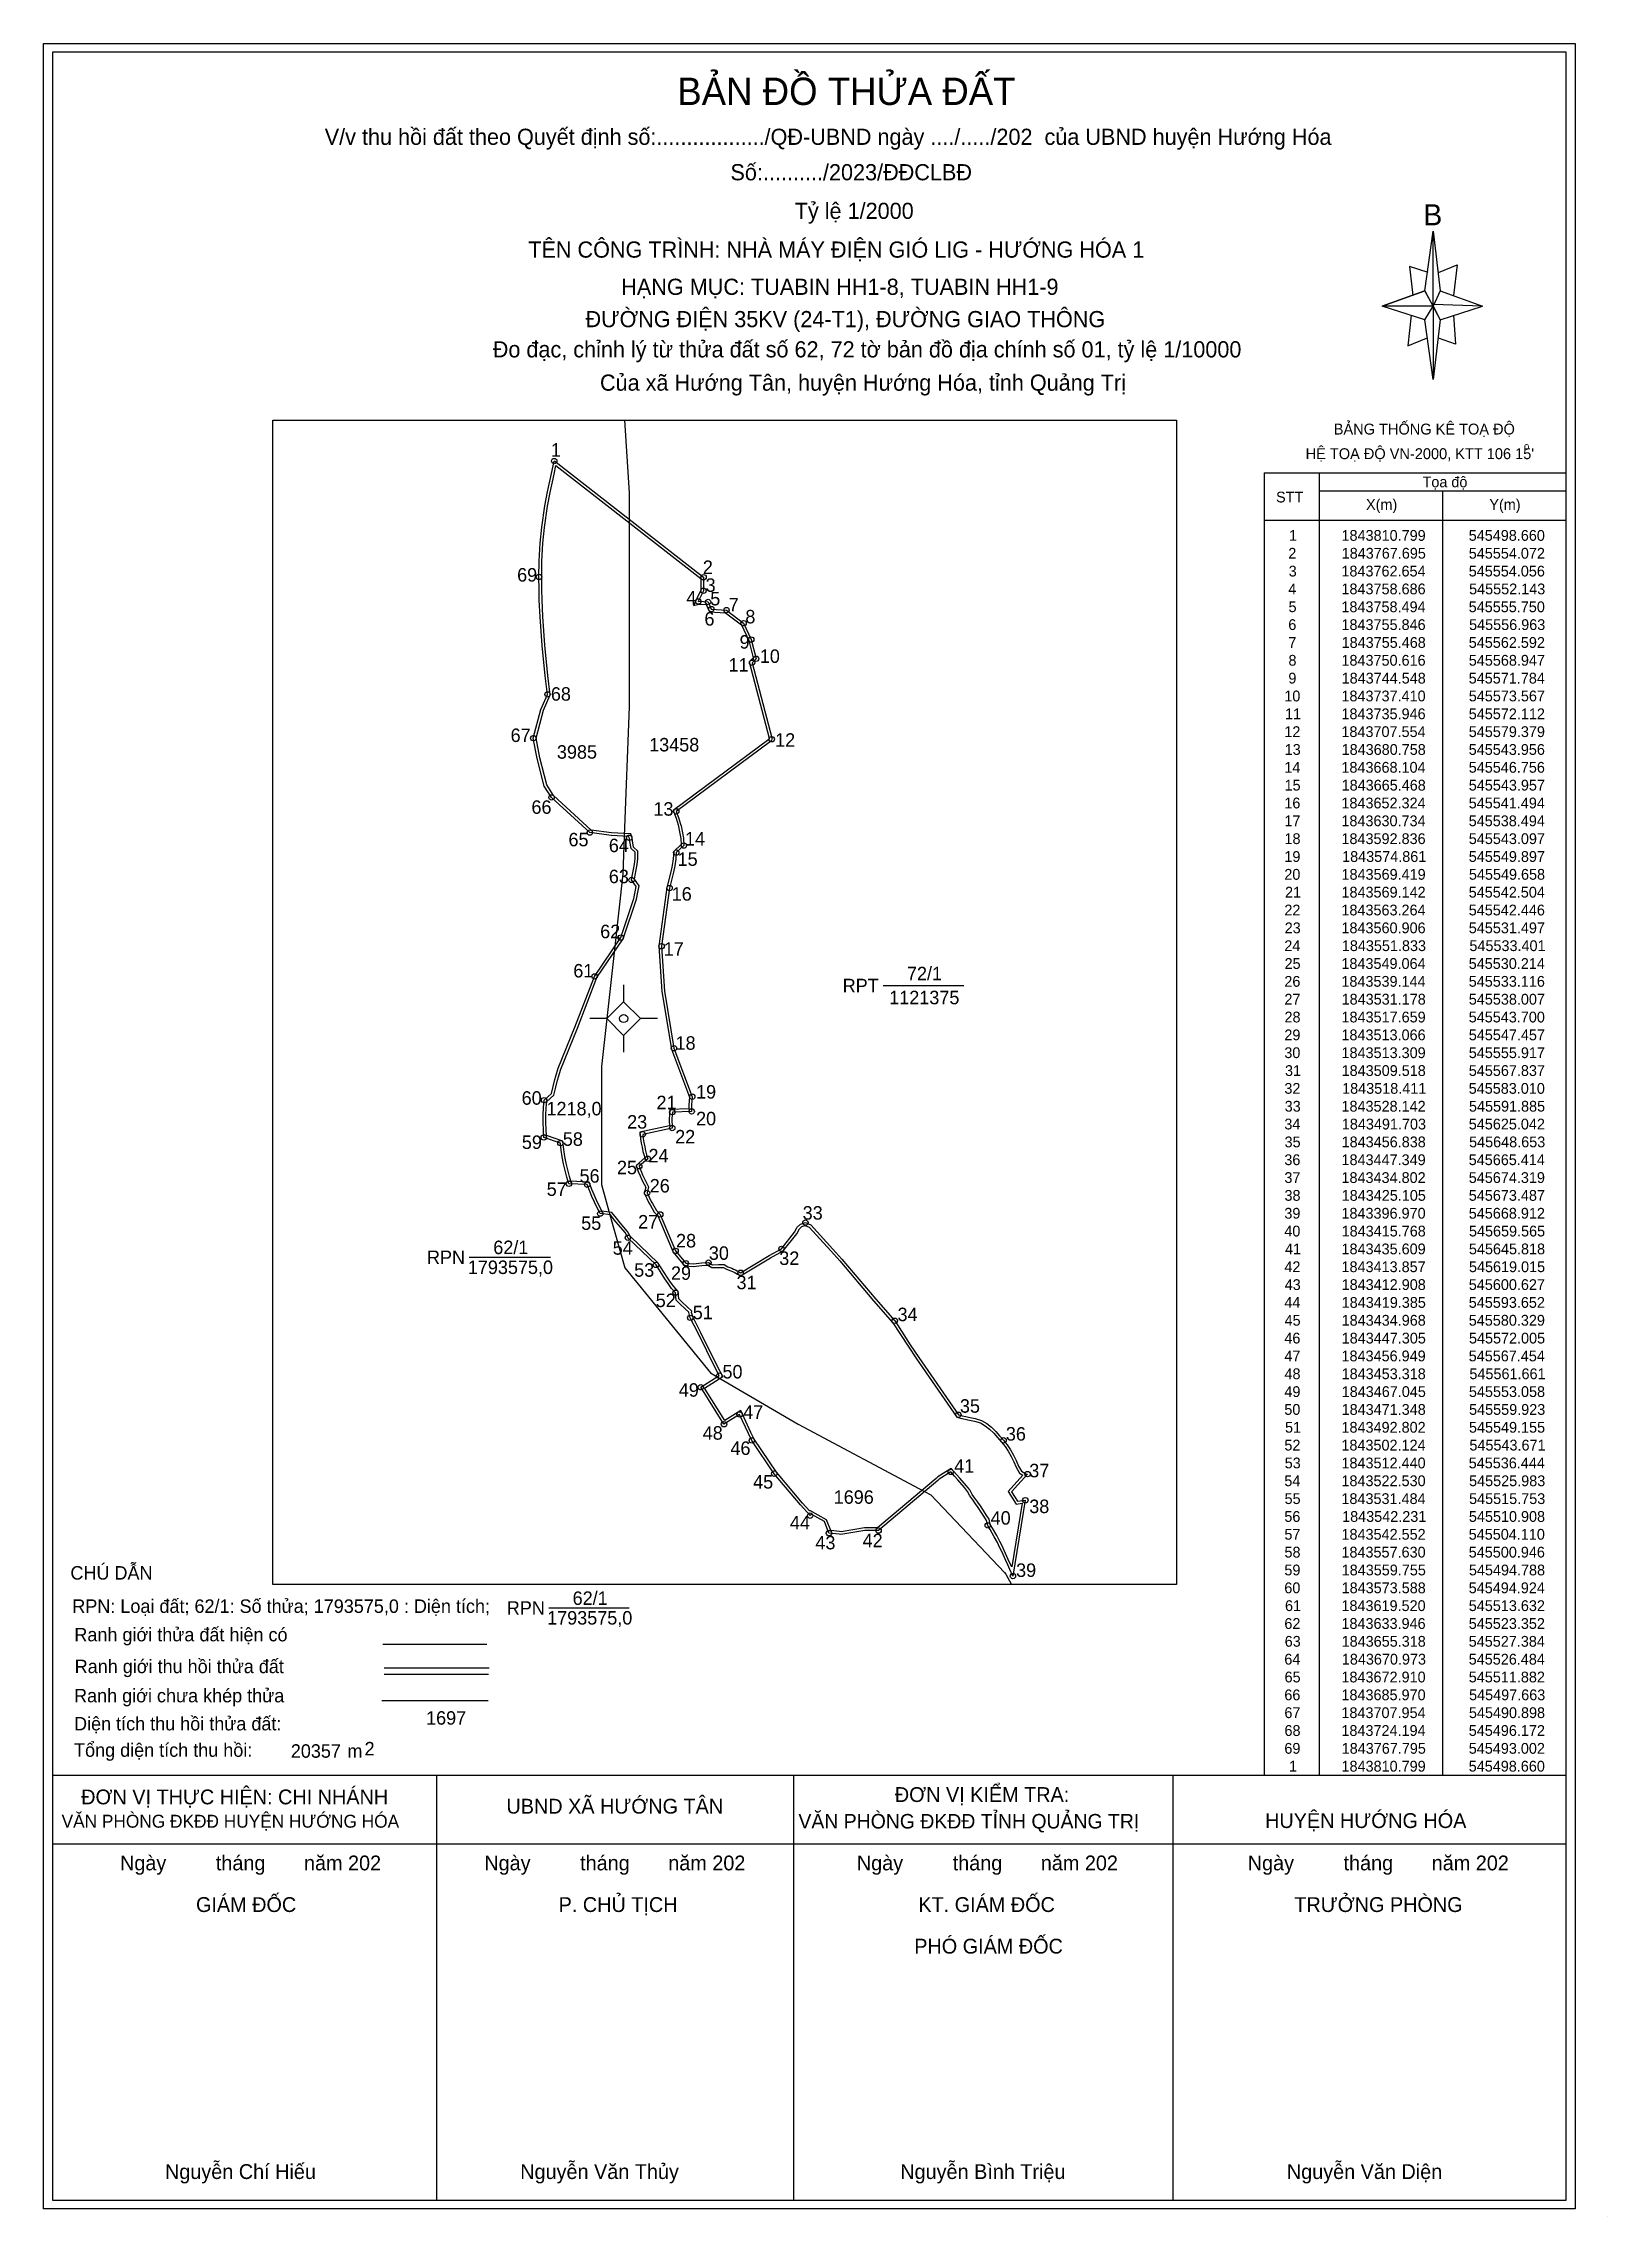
# Model space of a CAD drawing. Extents: x 545309 to 545890, y 1843159 to 1843966.
import ezdxf

# ---------------------------------------------------------------- set-up
doc = ezdxf.new("R2010")
doc.units = 0
for name, color, linetype in [('Level 10', 7, 'Continuous'), ('Level 11', 7, 'Continuous'), ('Level 13', 7, 'Continuous'), ('Level 16', 7, 'Continuous'), ('Level 2', 7, 'Continuous'), ('Level 20', 7, 'Continuous'), ('Level 30', 7, 'Continuous'), ('Level 4', 7, 'Continuous'), ('Level 5', 7, 'Continuous'), ('Level 59', 7, 'Continuous'), ('Level 6', 7, 'Continuous')]:
    doc.layers.add(name, color=color, linetype=linetype)

msp = doc.modelspace()

# ---------------------------------------------------------------- linework, layer by layer
at = {"layer": 'Level 10'}
msp.add_lwpolyline([(545524.74, 1843825.95), (545526.48, 1843799.04), (545526.48, 1843789.19), (545526.48, 1843751.4), (545526.48, 1843719.56), (545524.64, 1843671.54), (545524.1, 1843657.57), (545521.11, 1843630.62), (545516.16, 1843586.03), (545516.16, 1843542.32), (545519.34, 1843531.04), (545524.89, 1843511.32), (545556.67, 1843472.38), (545560.63, 1843470.06), (545589.23, 1843453.3), (545636.13, 1843428.32), (545638.48, 1843427.07), (545665.71, 1843398.27), (545666.28, 1843397.66), (545668.4, 1843393.85)], dxfattribs=at)
at = {"layer": 'Level 11'}
for p, q in [((545524.43, 1843616.38), (545524.43, 1843610.13)), ((545524.43, 1843610.13), (545518.18, 1843603.88)), ((545530.68, 1843603.88), (545524.43, 1843610.13)), ((545518.18, 1843603.88), (545511.93, 1843603.88)), ((545518.18, 1843603.88), (545524.43, 1843597.63)), ((545524.43, 1843597.63), (545530.68, 1843603.88)), ((545536.93, 1843603.88), (545530.68, 1843603.88)), ((545524.43, 1843597.63), (545524.43, 1843591.38))]:
    msp.add_line(p, q, dxfattribs=at)
msp.add_circle((545524.43, 1843603.88), 1.5, dxfattribs=at)
at = {"layer": 'Level 13'}
for p, q in [((545620.73, 1843616.14), (545650.62, 1843616.14)), ((545467.08, 1843515.27), (545497.26, 1843515.27)), ((545496.68, 1843385.12), (545526.53, 1843385.12))]:
    msp.add_line(p, q, dxfattribs=at)
at = {"layer": 'Level 16'}
for points in [[(545394.28, 1843825.95), (545729.59, 1843825.95), (545729.59, 1843393.85), (545394.28, 1843393.85)], [(545672.62, 1843434.41), (545667.13, 1843428.32), (545668.67, 1843425.96), (545670.1, 1843423.7), (545672.29, 1843423.96), (545668.45, 1843400.34), (545667.88, 1843401.52), (545667.12, 1843403.16), (545665.64, 1843406.51), (545664.84, 1843408.18), (545664, 1843409.83), (545662.87, 1843411.98), (545661.36, 1843414.69), (545660.5, 1843416.14), (545660.06, 1843418.04), (545658.99, 1843419.74), (545657.97, 1843421.29), (545656.84, 1843422.97), (545655.87, 1843424.35), (545654.78, 1843425.85), (545653.72, 1843427.26), (545652.85, 1843428.94), (545651.63, 1843430.46), (545649.24, 1843433.3), (545648.01, 1843434.7), (545645.99, 1843436.9), (545640.97, 1843433.74), (545640.38, 1843433.22), (545618.65, 1843414.86), (545613.86, 1843414.83), (545605.12, 1843413.39), (545604.58, 1843413.53), (545601.33, 1843413.84), (545599.75, 1843417.89), (545593.55, 1843421.35), (545593.44, 1843421.14), (545590.86, 1843424.08), (545581.13, 1843435.57), (545572.87, 1843447.82), (545571.6, 1843450.27), (545567.89, 1843458.4), (545561.98, 1843454.7), (545554.44, 1843466.73), (545561.25, 1843471), (545559.36, 1843474.47), (545552.99, 1843487.53), (545550.09, 1843493.16), (545549.65, 1843494.8), (545549.75, 1843495.34), (545547.83, 1843497), (545546.21, 1843498.49), (545544.9, 1843499.8), (545544.64, 1843502.54), (545543.01, 1843504.38), (545541.76, 1843506.09), (545540.55, 1843507.85), (545537.22, 1843513.08), (545526.8, 1843523.13), (545525.89, 1843524.89), (545523.1, 1843528.09), (545521.71, 1843529.82), (545520.1, 1843531.95), (545516.39, 1843532.41), (545515.53, 1843534.02), (545514.51, 1843536.11), (545513.55, 1843538.23), (545512.66, 1843540.38), (545511.61, 1843543.2), (545504.87, 1843543.52), (545504.34, 1843545.29), (545503.69, 1843547.74), (545503.14, 1843550.19), (545502.65, 1843552.71), (545502.25, 1843555.22), (545501.86, 1843558.37), (545495.75, 1843560.48), (545495.63, 1843562.56), (545495.57, 1843565.3), (545495.59, 1843568.03), (545495.71, 1843570.77), (545495.89, 1843573.11), (545498.55, 1843575.5), (545499.2, 1843578.43), (545499.86, 1843581), (545500.2, 1843582.21), (545501.11, 1843585.07), (545507.29, 1843600.26), (545514.53, 1843619.06), (545524.26, 1843633.5), (545529.19, 1843648.18), (545529.73, 1843650.75), (545530.16, 1843653.15), (545528.44, 1843655.56), (545528.71, 1843657.1), (545529.12, 1843659.03), (545529.42, 1843661.1), (545529.65, 1843663.1), (545529.7, 1843664.13), (545529.69, 1843666.05), (545528.13, 1843667.48), (545527.77, 1843669.84), (545527.53, 1843670.92), (545527.45, 1843671.24), (545527.09, 1843672.43), (545519.86, 1843672.76), (545512.33, 1843673.85), (545498.43, 1843686.62), (545495.87, 1843690.59), (545493.37, 1843700.59), (545491.92, 1843707.92), (545494.64, 1843718.31), (545497.2, 1843724.04), (545496.33, 1843731.19), (545495.19, 1843742.45), (545494.41, 1843753.06), (545494.13, 1843759.24), (545494.03, 1843763.01), (545494, 1843767.79), (545494.11, 1843773.54), (545494.47, 1843780.28), (545495.03, 1843786.16), (545496.15, 1843794.03), (545497.12, 1843799.13), (545498.59, 1843805.96), (545499.3, 1843809.11), (545553.07, 1843767.21), (545553.06, 1843762.88), (545550.31, 1843757.19), (545552.42, 1843757.72), (545555.09, 1843757.54), (545556.3, 1843754.89), (545562.22, 1843754.49), (545568.15, 1843749.97), (545570.84, 1843744.21), (545572.46, 1843737.72), (545571, 1843736.25), (545578.38, 1843707.95), (545578.38, 1843707.7), (545578.35, 1843707.59), (545578.26, 1843707.49), (545542.75, 1843681.11), (545543.86, 1843678.23), (545544.61, 1843675.73), (545544.74, 1843675.21), (545545.18, 1843673.21), (545545.59, 1843670.65), (545545.73, 1843668.51), (545542.99, 1843665.93), (545542.79, 1843663.11), (545542.46, 1843660.73), (545541.97, 1843658.37), (545540.51, 1843652.51), (545537.49, 1843630.77), (545538.55, 1843613.91), (545542.13, 1843592.57), (545548.88, 1843574.73), (545548.56, 1843571.87), (545548.57, 1843571.34), (545548.59, 1843570.38), (545541.57, 1843570.11), (545541.42, 1843568.03), (545541.36, 1843566.82), (545541.35, 1843565.61), (545541.38, 1843564.4), (545541.4, 1843564.06), (545530.39, 1843561.69), (545530.7, 1843559.23), (545530.94, 1843557.67), (545531.25, 1843556.1), (545531.59, 1843554.57), (545532, 1843553.05), (545532.26, 1843552.16), (545529.03, 1843549.36), (545529.87, 1843547.13), (545530.52, 1843545.54), (545531.22, 1843543.98), (545531.98, 1843542.45), (545532.6, 1843541.29), (545532.06, 1843539.03), (545532.97, 1843537.12), (545533.78, 1843535.54), (545534.22, 1843534.75), (545535.79, 1843532.02), (545537.16, 1843530.62), (545542.83, 1843517.14), (545546.96, 1843512.1), (545550.23, 1843511.89), (545553.44, 1843512.27), (545555.66, 1843512.31), (545557.14, 1843511.48), (545559.69, 1843511.54), (545561.47, 1843511.54), (545562.62, 1843510.85), (545564.17, 1843510.3), (545564.81, 1843510.02), (545565.44, 1843509.7), (545566.71, 1843509.01), (545567.85, 1843508.36), (545578.93, 1843515.08), (545583.67, 1843517.63), (545588.66, 1843524.04), (545589.69, 1843525.82), (545590.54, 1843526.7), (545591.84, 1843527.09), (545593.33, 1843526.5), (545601.36, 1843517.65), (545604.6, 1843513.92), (545617.2, 1843499.14), (545624.26, 1843491.08), (545624.31, 1843491.01), (545629.97, 1843482.26), (545633.1, 1843477.56), (545648.04, 1843455.96), (545649.88, 1843455.49), (545651.18, 1843455.22), (545652.18, 1843454.96), (545654.63, 1843454.44), (545656.85, 1843453.81), (545658.64, 1843452.77), (545660.26, 1843451.45), (545661.77, 1843449.95), (545663.22, 1843448.35), (545664.65, 1843446.7), (545665.38, 1843445.82), (545665.98, 1843445.05), (545667.17, 1843443.27), (545668.22, 1843441.38), (545669.19, 1843439.42), (545670.12, 1843437.37), (545671.3, 1843435.14)]]:
    msp.add_lwpolyline(points, close=True, dxfattribs=at)
at = {"layer": 'Level 20'}
for centre in [(545498.66, 1843810.8), (545493, 1843767.79), (545554.07, 1843767.69), (545554.06, 1843762.65), (545552.14, 1843758.69), (545555.75, 1843758.49), (545556.96, 1843755.85), (545562.59, 1843755.47), (545568.95, 1843750.62), (545571.78, 1843744.55), (545572.11, 1843735.95), (545573.57, 1843737.41), (545496.17, 1843724.19), (545490.9, 1843707.95), (545579.38, 1843707.55), (545497.66, 1843685.97), (545543.96, 1843680.76), (545511.88, 1843672.91), (545526.48, 1843670.97), (545543.96, 1843665.47), (545546.76, 1843668.1), (545527.38, 1843655.32), (545541.49, 1843652.32), (545523.35, 1843633.95), (545538.49, 1843630.73), (545513.63, 1843619.52), (545543.1, 1843592.84), (545494.92, 1843573.59), (545549.9, 1843574.86), (545542.5, 1843569.14), (545549.66, 1843569.42), (545494.79, 1843559.75), (545500.95, 1843557.63), (545531.5, 1843560.91), (545542.45, 1843563.26), (545533.4, 1843551.83), (545504.11, 1843542.55), (545510.91, 1843542.23), (545530.21, 1843549.06), (545533.12, 1843539.14), (545515.75, 1843531.48), (545538.01, 1843531.18), (545591.89, 1843528.14), (545525.98, 1843522.53), (545543.7, 1843517.66), (545583.01, 1843518.41), (545536.44, 1843512.44), (545547.46, 1843513.07), (545555.92, 1843513.31), (545567.84, 1843509.52), (545543.67, 1843502.12), (545549.15, 1843492.8), (545625.04, 1843491.7), (545559.92, 1843471.35), (545553.06, 1843467.04), (545561.66, 1843453.32), (545567.45, 1843456.95), (545648.65, 1843456.84), (545572, 1843447.3), (545665.41, 1843447.35), (545580.33, 1843434.97), (545645.82, 1843435.61), (545674.32, 1843434.8), (545673.49, 1843425.11), (545593.65, 1843419.39), (545600.63, 1843412.91), (545619.02, 1843413.86), (545659.56, 1843415.77), (545668.91, 1843396.97)]:
    msp.add_circle(centre, 1, dxfattribs=at)
at = {"layer": 'Level 30'}
msp.add_lwpolyline([(545674.32, 1843434.8), (545668.38, 1843428.22), (545669.51, 1843426.5), (545670.6, 1843424.76), (545673.49, 1843425.11), (545668.91, 1843396.97), (545667.77, 1843399.44), (545666.97, 1843401.09), (545666.21, 1843402.75), (545664.74, 1843406.1), (545663.94, 1843407.74), (545663.12, 1843409.37), (545661.99, 1843411.51), (545660.49, 1843414.19), (545659.56, 1843415.77), (545659.13, 1843417.65), (545658.15, 1843419.2), (545657.14, 1843420.74), (545656.02, 1843422.4), (545655.05, 1843423.77), (545653.98, 1843425.26), (545652.87, 1843426.73), (545652.01, 1843428.39), (545650.86, 1843429.83), (545648.48, 1843432.65), (545647.26, 1843434.03), (545645.82, 1843435.61), (545641.57, 1843432.93), (545641.03, 1843432.46), (545619.02, 1843413.86), (545613.94, 1843413.83), (545605.07, 1843412.37), (545604.4, 1843412.54), (545600.63, 1843412.91), (545598.95, 1843417.19), (545593.96, 1843419.97), (545593.65, 1843419.39), (545590.1, 1843423.42), (545580.33, 1843434.97), (545572, 1843447.3), (545570.7, 1843449.83), (545567.45, 1843456.95), (545561.66, 1843453.32), (545553.06, 1843467.04), (545559.92, 1843471.35), (545558.47, 1843474.01), (545552.09, 1843487.09), (545549.15, 1843492.8), (545548.63, 1843494.75), (545548.67, 1843494.95), (545547.16, 1843496.26), (545545.52, 1843497.77), (545543.94, 1843499.34), (545543.67, 1843502.12), (545542.23, 1843503.75), (545540.94, 1843505.51), (545539.71, 1843507.3), (545536.44, 1843512.44), (545525.98, 1843522.53), (545525.06, 1843524.33), (545522.33, 1843527.45), (545520.92, 1843529.2), (545519.56, 1843531.01), (545515.75, 1843531.48), (545514.64, 1843533.57), (545513.6, 1843535.68), (545512.63, 1843537.84), (545511.73, 1843540.02), (545510.91, 1843542.23), (545504.11, 1843542.55), (545503.37, 1843545.02), (545502.72, 1843547.5), (545502.16, 1843549.98), (545501.66, 1843552.54), (545501.26, 1843555.08), (545500.95, 1843557.63), (545494.79, 1843559.75), (545494.63, 1843562.52), (545494.57, 1843565.29), (545494.59, 1843568.06), (545494.71, 1843570.83), (545494.92, 1843573.59), (545497.64, 1843576.03), (545498.22, 1843578.66), (545498.89, 1843581.27), (545499.24, 1843582.5), (545500.17, 1843585.41), (545506.36, 1843600.63), (545513.63, 1843619.52), (545523.35, 1843633.95), (545528.22, 1843648.45), (545528.75, 1843650.94), (545529.1, 1843652.91), (545527.38, 1843655.32), (545527.73, 1843657.29), (545528.14, 1843659.2), (545528.42, 1843661.23), (545528.65, 1843663.18), (545528.7, 1843664.15), (545528.69, 1843665.61), (545527.19, 1843666.98), (545526.78, 1843669.65), (545526.56, 1843670.69), (545526.48, 1843670.97), (545526.34, 1843671.47), (545519.76, 1843671.76), (545511.88, 1843672.91), (545497.66, 1843685.97), (545494.94, 1843690.19), (545492.39, 1843700.37), (545490.9, 1843707.95), (545493.69, 1843718.64), (545496.17, 1843724.19), (545495.34, 1843731.08), (545494.19, 1843742.36), (545493.41, 1843753), (545493.13, 1843759.2), (545493.03, 1843762.99), (545493, 1843767.79), (545493.11, 1843773.58), (545493.47, 1843780.36), (545494.03, 1843786.28), (545495.16, 1843794.2), (545496.14, 1843799.33), (545497.61, 1843806.18), (545498.66, 1843810.8), (545498.89, 1843810.7), (545554.07, 1843767.69), (545554.06, 1843762.65), (545552.14, 1843758.69), (545552.33, 1843758.73), (545555.75, 1843758.49), (545556.96, 1843755.85), (545562.59, 1843755.47), (545568.95, 1843750.62), (545571.78, 1843744.55), (545573.57, 1843737.41), (545572.11, 1843735.95), (545579.38, 1843708.08), (545579.38, 1843707.55), (545579.24, 1843707.11), (545578.95, 1843706.75), (545543.96, 1843680.76), (545544.81, 1843678.56), (545545.57, 1843676), (545545.72, 1843675.44), (545546.17, 1843673.4), (545546.58, 1843670.77), (545546.76, 1843668.1), (545543.96, 1843665.47), (545543.78, 1843663), (545543.44, 1843660.56), (545542.95, 1843658.15), (545541.49, 1843652.32), (545538.49, 1843630.73), (545539.54, 1843614.02), (545543.1, 1843592.84), (545549.9, 1843574.86), (545549.56, 1843571.82), (545549.57, 1843571.35), (545549.6, 1843570.38), (545549.66, 1843569.42), (545542.5, 1843569.14), (545542.41, 1843567.97), (545542.36, 1843566.79), (545542.35, 1843565.62), (545542.38, 1843564.44), (545542.45, 1843563.26), (545531.5, 1843560.91), (545531.69, 1843559.37), (545531.93, 1843557.84), (545532.23, 1843556.31), (545532.57, 1843554.81), (545532.96, 1843553.32), (545533.4, 1843551.83), (545530.21, 1843549.06), (545530.8, 1843547.49), (545531.44, 1843545.94), (545532.13, 1843544.41), (545532.87, 1843542.91), (545533.66, 1843541.42), (545533.12, 1843539.14), (545533.86, 1843537.57), (545534.67, 1843536.01), (545535.09, 1843535.24), (545536.6, 1843532.63), (545538.01, 1843531.18), (545543.7, 1843517.66), (545547.46, 1843513.07), (545550.2, 1843512.9), (545553.38, 1843513.27), (545555.92, 1843513.31), (545557.39, 1843512.48), (545559.67, 1843512.54), (545561.75, 1843512.54), (545563.05, 1843511.75), (545564.54, 1843511.23), (545565.23, 1843510.92), (545565.9, 1843510.59), (545567.2, 1843509.89), (545567.84, 1843509.52), (545578.43, 1843515.95), (545583.01, 1843518.41), (545587.83, 1843524.6), (545588.88, 1843526.43), (545590, 1843527.58), (545591.89, 1843528.14), (545593.92, 1843527.35), (545602.11, 1843518.31), (545605.36, 1843514.57), (545617.96, 1843499.79), (545625.04, 1843491.7), (545625.13, 1843491.58), (545630.81, 1843482.81), (545633.93, 1843478.13), (545648.65, 1843456.84), (545650.1, 1843456.46), (545651.4, 1843456.2), (545652.41, 1843455.94), (545654.87, 1843455.41), (545657.25, 1843454.73), (545659.21, 1843453.59), (545660.93, 1843452.2), (545662.49, 1843450.64), (545663.97, 1843449.01), (545665.41, 1843447.35), (545666.16, 1843446.45), (545666.79, 1843445.63), (545668.02, 1843443.79), (545669.11, 1843441.85), (545670.09, 1843439.85), (545671.02, 1843437.81), (545672.04, 1843435.87), (545673.98, 1843434.81), (545674.32, 1843434.8)], dxfattribs=at)
at = {"layer": 'Level 59'}
for p, q in [((545821.72, 1843873.99), (545824.88, 1843896.09)), ((545822.99, 1843880.79), (545816.04, 1843883.05)), ((545816.04, 1843883.05), (545817.3, 1843872.29)), ((545826.78, 1843880.79), (545833.72, 1843883.62)), ((545833.72, 1843883.62), (545832.46, 1843872.29)), ((545821.72, 1843873.99), (545805.93, 1843868.32)), ((545805.93, 1843868.32), (545821.72, 1843873.99)), ((545824.88, 1843868.32), (545821.72, 1843873.99)), ((545821.72, 1843873.99), (545827.41, 1843863.22)), ((545827.41, 1843873.99), (545843.2, 1843868.32)), ((545821.72, 1843863.22), (545805.93, 1843868.32)), ((545824.88, 1843868.32), (545805.93, 1843868.32)), ((545816.67, 1843864.92), (545815.41, 1843853.58)), ((545843.2, 1843868.32), (545824.88, 1843868.88)), ((545824.88, 1843868.88), (545824.88, 1843868.32)), ((545824.88, 1843868.32), (545827.41, 1843863.22)), ((545827.41, 1843863.22), (545843.2, 1843868.32)), ((545827.41, 1843863.22), (545843.2, 1843868.32)), ((545832.46, 1843864.92), (545833.09, 1843854.15)), ((545827.41, 1843863.22), (545824.88, 1843841.11)), ((545815.41, 1843853.58), (545822.36, 1843856.42)), ((545833.09, 1843854.15), (545826.78, 1843856.42)), ((545762.14, 1843806.36), (545762.14, 1843323.09)), ((545762.14, 1843806.36), (545782.86, 1843806.36)), ((545782.59, 1843806.36), (545782.59, 1843323.09)), ((545782.59, 1843806.36), (545874.11, 1843806.36)), ((545874.11, 1843806.36), (545874.11, 1843323.09)), ((545782.59, 1843799.74), (545874.11, 1843799.74)), ((545828.35, 1843799.74), (545828.35, 1843323.09)), ((545762.14, 1843788.81), (545782.86, 1843788.81)), ((545782.59, 1843788.81), (545874.11, 1843788.81)), ((545435.01, 1843371.73), (545473.67, 1843371.73)), ((545435.6, 1843362.95), (545474.5, 1843362.95)), ((545435.6, 1843360.61), (545474.25, 1843360.61)), ((545312.56, 1843323.09), (545874.11, 1843323.09)), ((545455.11, 1843165.39), (545455.11, 1843323.09)), ((545587.62, 1843165.39), (545587.62, 1843323.09)), ((545728.4, 1843165.39), (545728.4, 1843323.09)), ((545736.84, 1843323.09), (545782.86, 1843323.09)), ((545782.59, 1843323.09), (545874.11, 1843323.09)), ((545312.56, 1843297.6), (545874.11, 1843297.6)), ((545889.57, 1843159.26), (545889.57, 1843159.26)), ((545889.57, 1843159.26), (545889.57, 1843159.26)), ((545889.57, 1843159.26), (545889.57, 1843159.26))]:
    msp.add_line(p, q, dxfattribs=at)
for points in [[(545309.11, 1843965.78), (545877.56, 1843965.78), (545877.56, 1843162.09), (545309.11, 1843162.09)], [(545312.56, 1843962.68), (545874.11, 1843962.68), (545874.11, 1843165.19), (545312.56, 1843165.19)], [(545824.88, 1843896.09), (545827.41, 1843873.99), (545824.88, 1843868.32)], [(545824.88, 1843868.32), (545824.88, 1843841.11), (545821.72, 1843863.22)]]:
    msp.add_lwpolyline(points, close=True, dxfattribs=at)
msp.add_lwpolyline([(545474.12, 1843350.65), (545434.66, 1843350.65)], dxfattribs=at)

# ---------------------------------------------------------------- texts
at = {"layer": 'Level 13'}
for s, p in [('72/1', (545629.56, 1843618.08)), ('62/1', (545476.05, 1843516.46)), ('62/1', (545505.49, 1843386.27))]:
    msp.add_text(s, height=5, dxfattribs=at).set_placement(p)
at = {"layer": 'Level 2'}
for s, p in [('RPT', (545605.71, 1843613.64)), ('RPN', (545451.44, 1843512.77)), ('RPN', (545481.06, 1843382.62))]:
    msp.add_text(s, height=5, dxfattribs=at).set_placement(p)
at = {"layer": 'Level 20'}
for s, p in [('1', (545497.41, 1843812.43)), ('69', (545484.9, 1843766.06)), ('2', (545553.81, 1843768.88)), ('4', (545547.68, 1843757.55)), ('3', (545554.84, 1843762.25)), ('5', (545556.57, 1843757.22)), ('7', (545563.41, 1843754.96)), ('6', (545554.41, 1843749.73)), ('8', (545569.59, 1843750.54)), ('9', (545567.45, 1843741.16)), ('11', (545563.34, 1843732.64)), ('10', (545574.96, 1843735.88)), ('68', (545497.42, 1843721.86)), ('67', (545482.48, 1843706.52)), ('12', (545580.64, 1843704.76)), ('66', (545490.21, 1843679.87)), ('13', (545535.48, 1843679.18)), ('65', (545503.95, 1843667.81)), ('14', (545547.19, 1843668.1)), ('64', (545518.93, 1843665.64)), ('15', (545544.45, 1843660.56)), ('63', (545518.93, 1843654.13)), ('16', (545542.26, 1843647.64)), ('62', (545515.72, 1843633.71)), ('17', (545539.29, 1843627.22)), ('61', (545505.75, 1843619.13)), ('18', (545543.69, 1843592.3)), ('60', (545486.57, 1843571.9)), ('21', (545536.61, 1843570.22)), ('19', (545551.3, 1843574.18)), ('23', (545525.71, 1843563.04)), ('20', (545551.3, 1843564.26)), ('59', (545486.65, 1843555.48)), ('58', (545501.85, 1843556.65)), ('22', (545543.55, 1843557.53)), ('25', (545521.95, 1843546.1)), ('24', (545533.64, 1843550.51)), ('57', (545495.86, 1843538.06)), ('56', (545508.07, 1843542.97)), ('26', (545534.1, 1843539.33)), ('33', (545590.86, 1843529.25)), ('55', (545508.68, 1843525.46)), ('27', (545529.8, 1843525.96)), ('54', (545520.36, 1843516.23)), ('28', (545543.86, 1843518.93)), ('30', (545556.04, 1843514.34)), ('53', (545528.34, 1843508.06)), ('29', (545541.99, 1843506.91)), ('32', (545582.18, 1843512.43)), ('52', (545536.32, 1843496.79)), ('31', (545566.31, 1843503.43)), ('51', (545550.07, 1843492.3)), ('34', (545626.07, 1843491.58)), ('50', (545561.1, 1843470.3)), ('49', (545544.88, 1843463.53)), ('35', (545649.22, 1843457.59)), ('47', (545568.77, 1843455.32)), ('48', (545553.77, 1843447.58)), ('46', (545564.05, 1843441.93)), ('36', (545666.27, 1843447.25)), ('41', (545647.08, 1843435.33)), ('37', (545674.96, 1843433.62)), ('45', (545572.47, 1843429.44)), ('40', (545660.63, 1843416.05)), ('38', (545674.96, 1843420.34)), ('44', (545586.14, 1843414.32)), ('43', (545595.58, 1843406.88)), ('42', (545613.1, 1843407.67)), ('39', (545670.07, 1843396.65))]:
    msp.add_text(s, height=5, dxfattribs=at).set_placement(p)
at = {"layer": 'Level 4'}
for s, p in [('1121375', (545622.99, 1843609.19)), ('1793575,0', (545466.6, 1843509.07)), ('1793575,0', (545496.04, 1843378.97))]:
    msp.add_text(s, height=5, dxfattribs=at).set_placement(p)
at = {"layer": 'Level 5'}
for s, p in [('3985', (545499.66, 1843700.33)), ('13458', (545533.9, 1843703.02)), ('1218,0', (545495.78, 1843567.95)), ('1696', (545602.38, 1843423.79)), ('1697', (545451.1, 1843341.81))]:
    msp.add_text(s, height=5, dxfattribs=at).set_placement(p)
at = {"layer": 'Level 59'}
for s, height, p in [('BẢN ĐỒ THỬA ĐẤT', 10.156, (545544.32, 1843942.94)), ('V/v thu hồi đất theo Quyết định số:................../QĐ-UBND ngày ..../...../202  của UBND huyện Hướng Hóa', 6, (545413.49, 1843928.14)), ('Số:........../2023/ĐĐCLBĐ', 6, (545564.06, 1843914.99)), ('Tỷ lệ 1/2000', 6, (545587.91, 1843900.66)), ('B', 7.81, (545821.26, 1843898.3)), ('TÊN CÔNG TRÌNH: NHÀ MÁY ĐIỆN GIÓ LIG - HƯỚNG HÓA 1', 6, (545489.02, 1843886.28)), ('HẠNG MỤC: TUABIN HH1-8, TUABIN HH1-9', 6, (545523.54, 1843872.47)), ('ĐƯỜNG ĐIỆN 35KV (24-T1), ĐƯỜNG GIAO THÔNG', 6, (545510.28, 1843860.47)), ('Đo đạc, chỉnh lý từ thửa đất số 62, 72 tờ bản đồ địa chính số 01, tỷ lệ 1/10000', 6, (545475.85, 1843849.26)), ('Của xã Hướng Tân, huyện Hướng Hóa, tỉnh Quảng Trị', 6, (545515.64, 1843836.9)), ('BẢNG THỐNG KÊ TOẠ ĐỘ', 4.039, (545787.96, 1843820.64)), ("HỆ TOẠ ĐỘ VN-2000, KTT 106 15'", 4.039, (545777.52, 1843811.5)), ('o', 2.69, (545858.53, 1843814.97)), (' Tọa độ', 4, (545819.43, 1843801.05)), ('STT', 4, (545766.54, 1843795.43)), (' X(m)', 4, (545798.46, 1843792.67)), (' Y(m)', 4, (545844.22, 1843792.67)), (' 1', 4, (545769.86, 1843781.19)), (' 1843810.799', 4, (545789.35, 1843781.19)), (' 545498.660', 4, (545836.56, 1843781.19)), (' 2', 4, (545769.62, 1843774.57)), (' 1843767.695', 4, (545789.42, 1843774.57)), (' 545554.072', 4, (545836.58, 1843774.57)), (' 3', 4, (545769.75, 1843767.95)), (' 1843762.654', 4, (545789.32, 1843767.95)), (' 545554.056', 4, (545836.57, 1843767.95)), (' 4', 4, (545769.6, 1843761.33)), (' 1843758.686', 4, (545789.33, 1843761.33)), (' 545552.143', 4, (545836.7, 1843761.33)), (' 6', 4, (545769.61, 1843748.08)), (' 5', 4, (545769.7, 1843754.7)), (' 1843758.494', 4, (545789.32, 1843754.7)), (' 1843755.846', 4, (545789.33, 1843748.08)), (' 545555.750', 4, (545836.56, 1843754.7)), (' 545556.963', 4, (545836.7, 1843748.08)), (' 7', 4, (545769.63, 1843741.46)), (' 1843755.468', 4, (545789.39, 1843741.46)), (' 545562.592', 4, (545836.58, 1843741.46)), (' 8', 4, (545769.67, 1843734.84)), (' 1843750.616', 4, (545789.33, 1843734.84)), (' 545568.947', 4, (545836.59, 1843734.84)), (' 9', 4, (545769.63, 1843728.22)), (' 1843744.548', 4, (545789.39, 1843728.22)), (' 545571.784', 4, (545836.56, 1843728.22)), (' 10', 4, (545768.13, 1843721.6)), (' 1843737.410', 4, (545789.33, 1843721.6)), (' 545573.567', 4, (545836.59, 1843721.6)), (' 12', 4, (545768.15, 1843708.36)), (' 11', 4, (545768.39, 1843714.98)), (' 1843707.554', 4, (545789.32, 1843708.36)), (' 1843735.946', 4, (545789.33, 1843714.98)), (' 545572.112', 4, (545836.58, 1843714.98)), (' 545579.379', 4, (545836.58, 1843708.36)), (' 13', 4, (545768.27, 1843701.74)), (' 1843680.758', 4, (545789.39, 1843701.74)), (' 545543.956', 4, (545836.57, 1843701.74)), (' 14', 4, (545768.13, 1843695.12)), (' 1843668.104', 4, (545789.32, 1843695.12)), (' 545546.756', 4, (545836.57, 1843695.12)), (' 15', 4, (545768.22, 1843688.5)), (' 1843665.468', 4, (545789.39, 1843688.5)), (' 545543.957', 4, (545836.59, 1843688.5)), (' 16', 4, (545768.14, 1843681.88)), (' 17', 4, (545768.16, 1843675.26)), (' 1843652.324', 4, (545789.32, 1843681.88)), (' 1843630.734', 4, (545789.32, 1843675.26)), (' 545541.494', 4, (545836.56, 1843681.88)), (' 545538.494', 4, (545836.56, 1843675.26)), (' 18', 4, (545768.19, 1843668.64)), (' 1843592.836', 4, (545789.33, 1843668.64)), (' 545543.097', 4, (545836.59, 1843668.64)), (' 19', 4, (545768.15, 1843662.02)), (' 1843574.861', 4, (545789.58, 1843662.02)), (' 545549.897', 4, (545836.59, 1843662.02)), (' 20', 4, (545768.13, 1843655.4)), (' 1843569.419', 4, (545789.35, 1843655.4)), (' 545549.658', 4, (545836.63, 1843655.4)), (' 21', 4, (545768.39, 1843648.78)), (' 1843569.142', 4, (545789.34, 1843648.78)), (' 545542.504', 4, (545836.56, 1843648.78)), (' 22', 4, (545768.15, 1843642.16)), (' 23', 4, (545768.27, 1843635.54)), (' 1843563.264', 4, (545789.32, 1843642.16)), (' 1843560.906', 4, (545789.33, 1843635.54)), (' 545542.446', 4, (545836.57, 1843642.16)), (' 545531.497', 4, (545836.59, 1843635.54)), (' 24', 4, (545768.13, 1843628.92)), (' 1843551.833', 4, (545789.47, 1843628.92)), (' 545533.401', 4, (545836.82, 1843628.92)), (' 25', 4, (545768.22, 1843622.3)), (' 1843549.064', 4, (545789.32, 1843622.3)), (' 545530.214', 4, (545836.56, 1843622.3)), (' 26', 4, (545768.14, 1843615.68)), (' 1843539.144', 4, (545789.32, 1843615.68)), (' 545533.116', 4, (545836.57, 1843615.68)), (' 27', 4, (545768.16, 1843609.06)), (' 1843531.178', 4, (545789.39, 1843609.06)), (' 545538.007', 4, (545836.59, 1843609.06)), (' 29', 4, (545768.15, 1843595.82)), (' 28', 4, (545768.19, 1843602.44)), (' 1843513.066', 4, (545789.33, 1843595.82)), (' 1843517.659', 4, (545789.35, 1843602.44)), (' 545543.700', 4, (545836.56, 1843602.44)), (' 545547.457', 4, (545836.59, 1843595.82)), (' 30', 4, (545768.13, 1843589.2)), (' 1843513.309', 4, (545789.35, 1843589.2)), (' 545555.917', 4, (545836.59, 1843589.2)), (' 31', 4, (545768.39, 1843582.58)), (' 1843509.518', 4, (545789.39, 1843582.58)), (' 545567.837', 4, (545836.59, 1843582.58)), (' 32', 4, (545768.15, 1843575.96)), (' 1843518.411', 4, (545789.58, 1843575.96)), (' 545583.010', 4, (545836.56, 1843575.96)), (' 34', 4, (545768.13, 1843562.72)), (' 33', 4, (545768.27, 1843569.34)), (' 1843528.142', 4, (545789.34, 1843569.34)), (' 1843491.703', 4, (545789.47, 1843562.72)), (' 545625.042', 4, (545836.58, 1843562.72)), (' 545591.885', 4, (545836.65, 1843569.34)), (' 35', 4, (545768.22, 1843556.1)), (' 1843456.838', 4, (545789.39, 1843556.1)), (' 545648.653', 4, (545836.7, 1843556.1)), (' 36', 4, (545768.14, 1843549.48)), (' 1843447.349', 4, (545789.35, 1843549.48)), (' 545665.414', 4, (545836.56, 1843549.48)), (' 37', 4, (545768.16, 1843542.86)), (' 1843434.802', 4, (545789.34, 1843542.86)), (' 545674.319', 4, (545836.58, 1843542.86)), (' 38', 4, (545768.19, 1843536.24)), (' 1843425.105', 4, (545789.42, 1843536.24)), (' 545673.487', 4, (545836.59, 1843536.24)), (' 40', 4, (545768.13, 1843523)), (' 39', 4, (545768.15, 1843529.62)), (' 1843396.970', 4, (545789.33, 1843529.62)), (' 1843415.768', 4, (545789.39, 1843523)), (' 545668.912', 4, (545836.58, 1843529.62)), (' 545659.565', 4, (545836.65, 1843523)), (' 41', 4, (545768.39, 1843516.38)), (' 1843435.609', 4, (545789.35, 1843516.38)), (' 545645.818', 4, (545836.63, 1843516.38)), (' 42', 4, (545768.15, 1843509.76)), (' 1843413.857', 4, (545789.35, 1843509.76)), (' 545619.015', 4, (545836.65, 1843509.76)), (' 43', 4, (545768.27, 1843503.14)), (' 1843412.908', 4, (545789.39, 1843503.14)), (' 545600.627', 4, (545836.59, 1843503.14)), (' 44', 4, (545768.13, 1843496.52)), (' 45', 4, (545768.22, 1843489.9)), (' 1843434.968', 4, (545789.39, 1843489.9)), (' 1843419.385', 4, (545789.42, 1843496.52)), (' 545593.652', 4, (545836.58, 1843496.52)), (' 545580.329', 4, (545836.58, 1843489.9)), (' 46', 4, (545768.14, 1843483.28)), (' 1843447.305', 4, (545789.42, 1843483.28)), (' 545572.005', 4, (545836.65, 1843483.28)), (' 47', 4, (545768.16, 1843476.66)), (' 1843456.949', 4, (545789.35, 1843476.66)), (' 545567.454', 4, (545836.56, 1843476.66)), (' 48', 4, (545768.19, 1843470.04)), (' 1843453.318', 4, (545789.39, 1843470.04)), (' 545561.661', 4, (545836.82, 1843470.04)), (' 49', 4, (545768.15, 1843463.42)), (' 1843467.045', 4, (545789.42, 1843463.42)), (' 545553.058', 4, (545836.63, 1843463.42)), (' 50', 4, (545768.13, 1843456.8)), (' 51', 4, (545768.39, 1843450.18)), (' 1843492.802', 4, (545789.34, 1843450.18)), (' 1843471.348', 4, (545789.39, 1843456.8)), (' 545549.155', 4, (545836.65, 1843450.18)), (' 545559.923', 4, (545836.7, 1843456.8)), (' 52', 4, (545768.15, 1843443.56)), (' 1843502.124', 4, (545789.32, 1843443.56)), (' 545543.671', 4, (545836.82, 1843443.56)), (' 53', 4, (545768.27, 1843436.94)), (' 1843512.440', 4, (545789.33, 1843436.94)), (' 545536.444', 4, (545836.56, 1843436.94)), (' 54', 4, (545768.13, 1843430.32)), (' 1843522.530', 4, (545789.33, 1843430.32)), (' 545525.983', 4, (545836.7, 1843430.32)), (' 56', 4, (545768.14, 1843417.08)), (' 55', 4, (545768.22, 1843423.7)), (' 1843531.484', 4, (545789.32, 1843423.7)), (' 1843542.231', 4, (545789.58, 1843417.08)), (' 545510.908', 4, (545836.63, 1843417.08)), (' 545515.753', 4, (545836.7, 1843423.7)), (' 57', 4, (545768.16, 1843410.46)), (' 1843542.552', 4, (545789.34, 1843410.46)), (' 545504.110', 4, (545836.56, 1843410.46)), (' 58', 4, (545768.19, 1843403.84)), (' 1843557.630', 4, (545789.33, 1843403.84)), (' 545500.946', 4, (545836.57, 1843403.84)), ('CHÚ DẪN', 5, (545319.11, 1843395.66)), (' 59', 4, (545768.15, 1843397.22)), (' 1843559.755', 4, (545789.42, 1843397.22)), (' 545494.788', 4, (545836.63, 1843397.22)), ('RPN: Loại đất; 62/1: Số thửa; 1793575,0 : Diện tích;', 5, (545319.81, 1843383.3)), (' 60', 4, (545768.13, 1843390.6)), (' 1843573.588', 4, (545789.39, 1843390.6)), (' 545494.924', 4, (545836.56, 1843390.6)), (' 62', 4, (545768.15, 1843377.36)), (' 61', 4, (545768.39, 1843383.98)), (' 1843619.520', 4, (545789.33, 1843383.98)), (' 1843633.946', 4, (545789.33, 1843377.36)), (' 545513.632', 4, (545836.58, 1843383.98)), (' 545523.352', 4, (545836.58, 1843377.36)), ('Ranh giới thửa đất hiện có', 5, (545320.57, 1843372.74)), (' 63', 4, (545768.27, 1843370.74)), (' 1843655.318', 4, (545789.39, 1843370.74)), (' 545527.384', 4, (545836.56, 1843370.74)), ('Ranh giới thu hồi thửa đất', 5, (545320.69, 1843360.94)), (' 64', 4, (545768.13, 1843364.12)), (' 1843670.973', 4, (545789.47, 1843364.12)), (' 545526.484', 4, (545836.56, 1843364.12)), (' 65', 4, (545768.22, 1843357.5)), (' 1843672.910', 4, (545789.33, 1843357.5)), (' 545511.882', 4, (545836.58, 1843357.5)), ('Ranh giới chưa khép thửa', 5, (545320.46, 1843350.1)), (' 66', 4, (545768.14, 1843350.88)), (' 1843685.970', 4, (545789.33, 1843350.88)), (' 545497.663', 4, (545836.7, 1843350.88)), ('Diện tích thu hồi thửa đất:', 5, (545320.46, 1843339.69)), (' 67', 4, (545768.16, 1843344.26)), (' 68', 4, (545768.19, 1843337.64)), (' 1843707.954', 4, (545789.32, 1843344.26)), (' 1843724.194', 4, (545789.32, 1843337.64)), (' 545496.172', 4, (545836.58, 1843337.64)), (' 545490.898', 4, (545836.63, 1843344.26)), ('Tổng diện tích thu hồi:', 5, (545320.46, 1843329.89)), ('20357', 5, (545400.9, 1843329.54)), ('m', 5, (545421.9, 1843329.54)), ('2', 5, (545428.27, 1843330.41)), (' 69', 4, (545768.15, 1843331.02)), (' 1843767.795', 4, (545789.42, 1843331.02)), (' 545493.002', 4, (545836.58, 1843331.02)), (' 1', 4, (545769.86, 1843324.4)), (' 1843810.799', 4, (545789.35, 1843324.4)), (' 545498.660', 4, (545836.56, 1843324.4)), ('ĐƠN VỊ THỰC HIỆN: CHI NHÁNH', 5.5, (545323.11, 1843312.25)), ('ĐƠN VỊ KIỂM TRA:', 5.5, (545625.07, 1843313.12)), ('VĂN PHÒNG ĐKĐĐ HUYỆN HƯỚNG HÓA', 4.7925, (545315.84, 1843303.58)), ('UBND XÃ HƯỚNG TÂN', 5.5, (545480.93, 1843308.8)), ('VĂN PHÒNG ĐKĐĐ TỈNH QUẢNG TRỊ', 5.388, (545589.29, 1843303.28)), ('HUYỆN HƯỚNG HÓA', 5.5, (545762.48, 1843303.46)), ('Ngày         tháng       năm 202', 5.5, (545337.52, 1843287.74)), ('Ngày         tháng       năm 202', 5.5, (545472.71, 1843287.74)), ('Ngày         tháng       năm 202', 5.5, (545610.97, 1843287.74)), ('Ngày         tháng       năm 202', 5.5, (545756.04, 1843287.74)), ('GIÁM ĐỐC', 5.5, (545365.72, 1843272.29)), ('P. CHỦ TỊCH', 5.5, (545500.29, 1843272.29)), ('KT. GIÁM ĐỐC', 5.5, (545633.8, 1843272.29)), ('TRƯỞNG PHÒNG', 5.5, (545773.34, 1843272.29)), ('PHÓ GIÁM ĐỐC', 5.5, (545632.27, 1843256.86)), ('Nguyễn Chí Hiếu', 5.5, (545354.21, 1843173.19)), ('Nguyễn Văn Thủy', 5.5, (545486.04, 1843173.19)), ('Nguyễn Bình Triệu', 5.5, (545627.08, 1843173.19)), ('Nguyễn Văn Diện', 5.5, (545770.56, 1843173.19))]:
    msp.add_text(s, height=height, dxfattribs=at).set_placement(p)
at = {"layer": 'Level 6'}
for s, p in [('3985', (545499.66, 1843700.33)), ('13458', (545533.9, 1843703.02)), ('1218,0', (545495.78, 1843567.95)), ('1696', (545602.38, 1843423.79)), ('1697', (545451.1, 1843341.81))]:
    msp.add_text(s, height=5, dxfattribs=at).set_placement(p)

doc.saveas('drawing.dxf')
